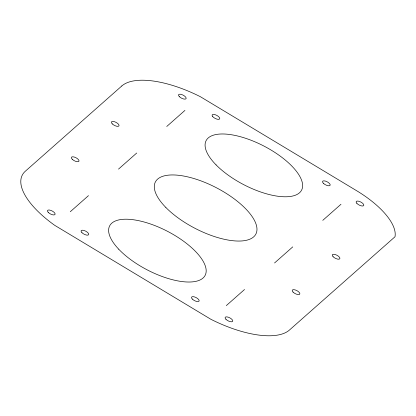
<?xml version="1.0" encoding="UTF-8"?>
<svg xmlns="http://www.w3.org/2000/svg" width="416" height="416" viewBox="0 0 416 416"><rect width="100%" height="100%" fill="white"/><g stroke="black" fill="none" stroke-linecap="round" stroke-linejoin="round"><path stroke-width="0.62" d="M70.283 211.728L88.483 195.645M118.513 169.109L136.713 153.026M166.743 126.485L184.943 110.401M226.32 305.599L244.52 289.515M274.55 262.974L292.75 246.891M322.78 220.355L340.98 204.272M121.826 85.951L25.366 171.194A77.683 31.47 27.4 0 0 54.813 225.399L210.85 319.27A77.683 31.47 27.4 0 0 289.437 330.049L394.997 236.766A66.191 26.816 27.4 0 0 356.45 190.601L200.413 96.73A77.683 31.47 27.4 0 0 121.826 85.951M48.183 212.3A4.243 1.721 27.4 0 0 54.813 214.692A4.243 1.721 27.4 0 0 50.872 210.408A4.243 1.721 27.4 0 0 48.183 212.3M81.916 232.648A4.243 1.721 27.4 0 0 88.499 234.853A4.243 1.721 27.4 0 0 84.282 230.558A4.243 1.721 27.4 0 0 81.916 232.648M192.364 299.099A4.243 1.721 27.4 0 0 198.936 301.272A4.243 1.721 27.4 0 0 194.672 296.977A4.243 1.721 27.4 0 0 192.364 299.099M225.961 319.306A4.243 1.721 27.4 0 0 232.539 321.495A4.243 1.721 27.4 0 0 228.301 317.2A4.243 1.721 27.4 0 0 225.961 319.306M179.457 96.736A4.243 1.721 27.4 0 0 185.988 98.774A4.243 1.721 27.4 0 0 181.542 94.484A4.243 1.721 27.4 0 0 179.457 96.736M212.737 116.615A4.243 1.721 27.4 0 0 219.393 119.153A4.243 1.721 27.4 0 0 215.68 114.884A4.243 1.721 27.4 0 0 212.737 116.615M323.778 183.648A4.243 1.721 27.4 0 0 330.127 185.276A4.243 1.721 27.4 0 0 325.187 181.022A4.243 1.721 27.4 0 0 323.778 183.648M356.845 203.341A4.243 1.721 27.4 0 0 363.48 205.769A4.243 1.721 27.4 0 0 359.596 201.49A4.243 1.721 27.4 0 0 356.845 203.341M72.483 159.489A4.243 1.721 27.4 0 0 78.91 161.283A4.243 1.721 27.4 0 0 74.157 157.009A4.243 1.721 27.4 0 0 72.483 159.489M112.341 123.937A4.243 1.721 27.4 0 0 118.877 125.991A4.243 1.721 27.4 0 0 114.452 121.701A4.243 1.721 27.4 0 0 112.341 123.937M293.093 292.12A4.243 1.721 27.4 0 0 299.66 294.268A4.243 1.721 27.4 0 0 295.365 289.978A4.243 1.721 27.4 0 0 293.093 292.12M333.128 256.729A4.243 1.721 27.4 0 0 339.695 258.892A4.243 1.721 27.4 0 0 335.416 254.597A4.243 1.721 27.4 0 0 333.128 256.729M165.864 207.485A56.602 22.932 27.4 0 0 253.646 236.881A56.602 22.932 27.4 0 0 197.387 179.629A56.602 22.932 27.4 0 0 165.864 207.485M118.69 249.168A53.768 21.783 27.4 0 0 202.457 278.517A53.768 21.783 27.4 0 0 151.055 224.177A53.768 21.783 27.4 0 0 118.69 249.168M216.081 164.892A53.768 21.783 27.4 0 0 299.473 192.816A53.768 21.783 27.4 0 0 246.028 138.429A53.768 21.783 27.4 0 0 216.081 164.892"/></g></svg>
